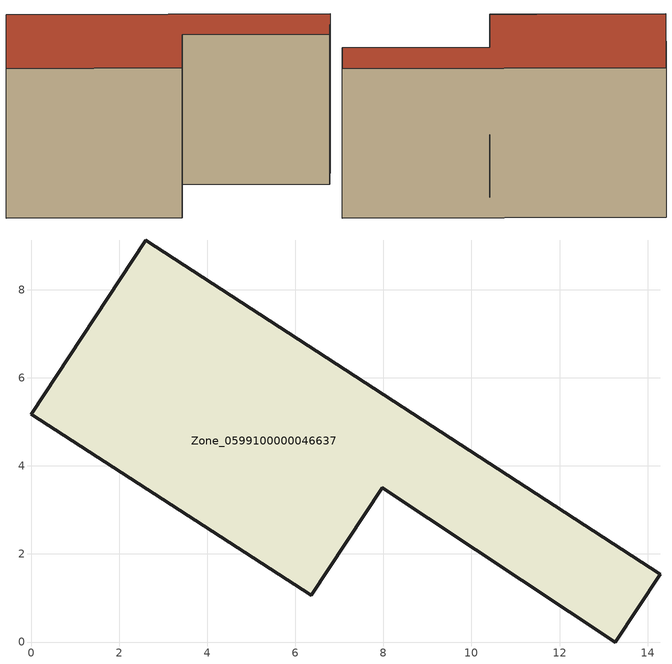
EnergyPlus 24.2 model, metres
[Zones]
Zone_0599100000046637
 floor ground (C_G): 7.97,3.5 6.36,1.06 0,5.17 2.6,9.13 14.29,1.54 13.27,0 z0
 wall outside (C_F): 2.6,9.13 0,5.17 6.36,1.06 7.97,3.5 13.27,0 14.29,1.54 2.6,9.13 z0:7.38
 roof outside (C_R): 14.29,1.54 2.6,9.13 0,5.17 6.36,1.06 7.97,3.5 13.27,0 z7.38
[BUILDING]
Pand.0599100000046637: North Axis=0; Terrain=City; Loads Convergence Tolerance Value=0.04; Temperature Convergence Tolerance Value=0.4; Solar Distribution=FullExterior; Maximum Number of Warmup Days=25; Minimum Number of Warmup Days=1
[Site:Location]
Rotterdam.The.Hague.AP_ZH_NLD Design_Conditions: Latitude=51.96; Longitude=4.45; Time Zone=1; Elevation=-4.5
[SITE:GROUNDTEMPERATURE:BUILDINGSURFACE]
18, 18, 18, 18, 18, 18, 18, 18, 18, 18, 18, 18
[MATERIAL] Thermal Absorptance=0.9; Solar Absorptance=0.7; Visible Absorptance=0.7
Name | Roughness | Thickness | Conductivity | Density | Specific Heat
G.TI.1946 | MediumSmooth | 0.15 | 1 | 540 | 1210
F.TI.1946 | Rough | 0.3 | 0.857143 | 1920 | 840
R.TI.1946 | MediumRough | 0.2 | 0.1 | 1500 | 1000
[CONSTRUCTION]
C_G: G.TI.1946
C_F: F.TI.1946
C_R: R.TI.1946
[ZONE]
Zone_0599100000046637: Type=1; Multiplier=1; Ceiling Height=Autocalculate; Volume=Autocalculate; Floor Area=autocalculate; Part of Total Floor Area=Yes
[ZONEINFILTRATION:DESIGNFLOWRATE]
Infil_Zone_0599100000046637: Zone or ZoneList or Space or SpaceList=Zone_0599100000046637; Schedule=AlwaysOn; Design Flow Rate Calculation Method=Flow/Area; Flow Rate per Floor Area=0.003; Constant Term Coefficient=1; Temperature Term Coefficient=0; Velocity Term Coefficient=0; Velocity Squared Term Coefficient=0
[HVACTEMPLATE:ZONE:IDEALLOADSAIRSYSTEM]
Zone_0599100000046637: Maximum Heating Supply Air Temperature=50; Minimum Cooling Supply Air Temperature=13; Maximum Heating Supply Air Humidity Ratio=0.0156; Minimum Cooling Supply Air Humidity Ratio=0.0077; Heating Limit=NoLimit; Cooling Limit=NoLimit; Dehumidification Control Type=ConstantSensibleHeatRatio; Cooling Sensible Heat Ratio=0.7; Dehumidification Setpoint=60; Humidification Control Type=None; Humidification Setpoint=30; Outdoor Air Method=None; Outdoor Air Flow Rate per Person=0.00944; Outdoor Air Flow Rate per Zone Floor Area=0; Outdoor Air Flow Rate per Zone=0; Demand Controlled Ventilation Type=None; Outdoor Air Economizer Type=NoEconomizer; Heat Recovery Type=None; Sensible Heat Recovery Effectiveness=0.7; Latent Heat Recovery Effectiveness=0.65
[ZONECONTROL:THERMOSTAT]
ThermostatControl_Zone_0599100000046637: Zone or ZoneList=Zone_0599100000046637; Control Type Schedule=DualSetpointControlType; Control 1=Thermostat_Zone_0599100000046637; Temperature Difference Between Cutout And Setpoint=0
[THERMOSTATSETPOINT:DUALSETPOINT]
Thermostat_Zone_0599100000046637: Heating Setpoint Temperature Schedule=HeatingSetpoint_Zone_0599100000046637; Cooling Setpoint Temperature Schedule=CoolingSetpoint_Zone_0599100000046637
[SCHEDULE:COMPACT]
HeatingSetpoint_Zone_0599100000046637: Through: 12/31, For: AllDays, Until: 24:00, 21
CoolingSetpoint_Zone_0599100000046637: Through: 12/31, For: AllDays, Until: 24:00, 24
DualSetpointControlType: Through: 12/31, For: AllDays, Until: 24:00, 4
AlwaysOn: Through: 12/31, For: AllDays, Until: 24:00, 1
